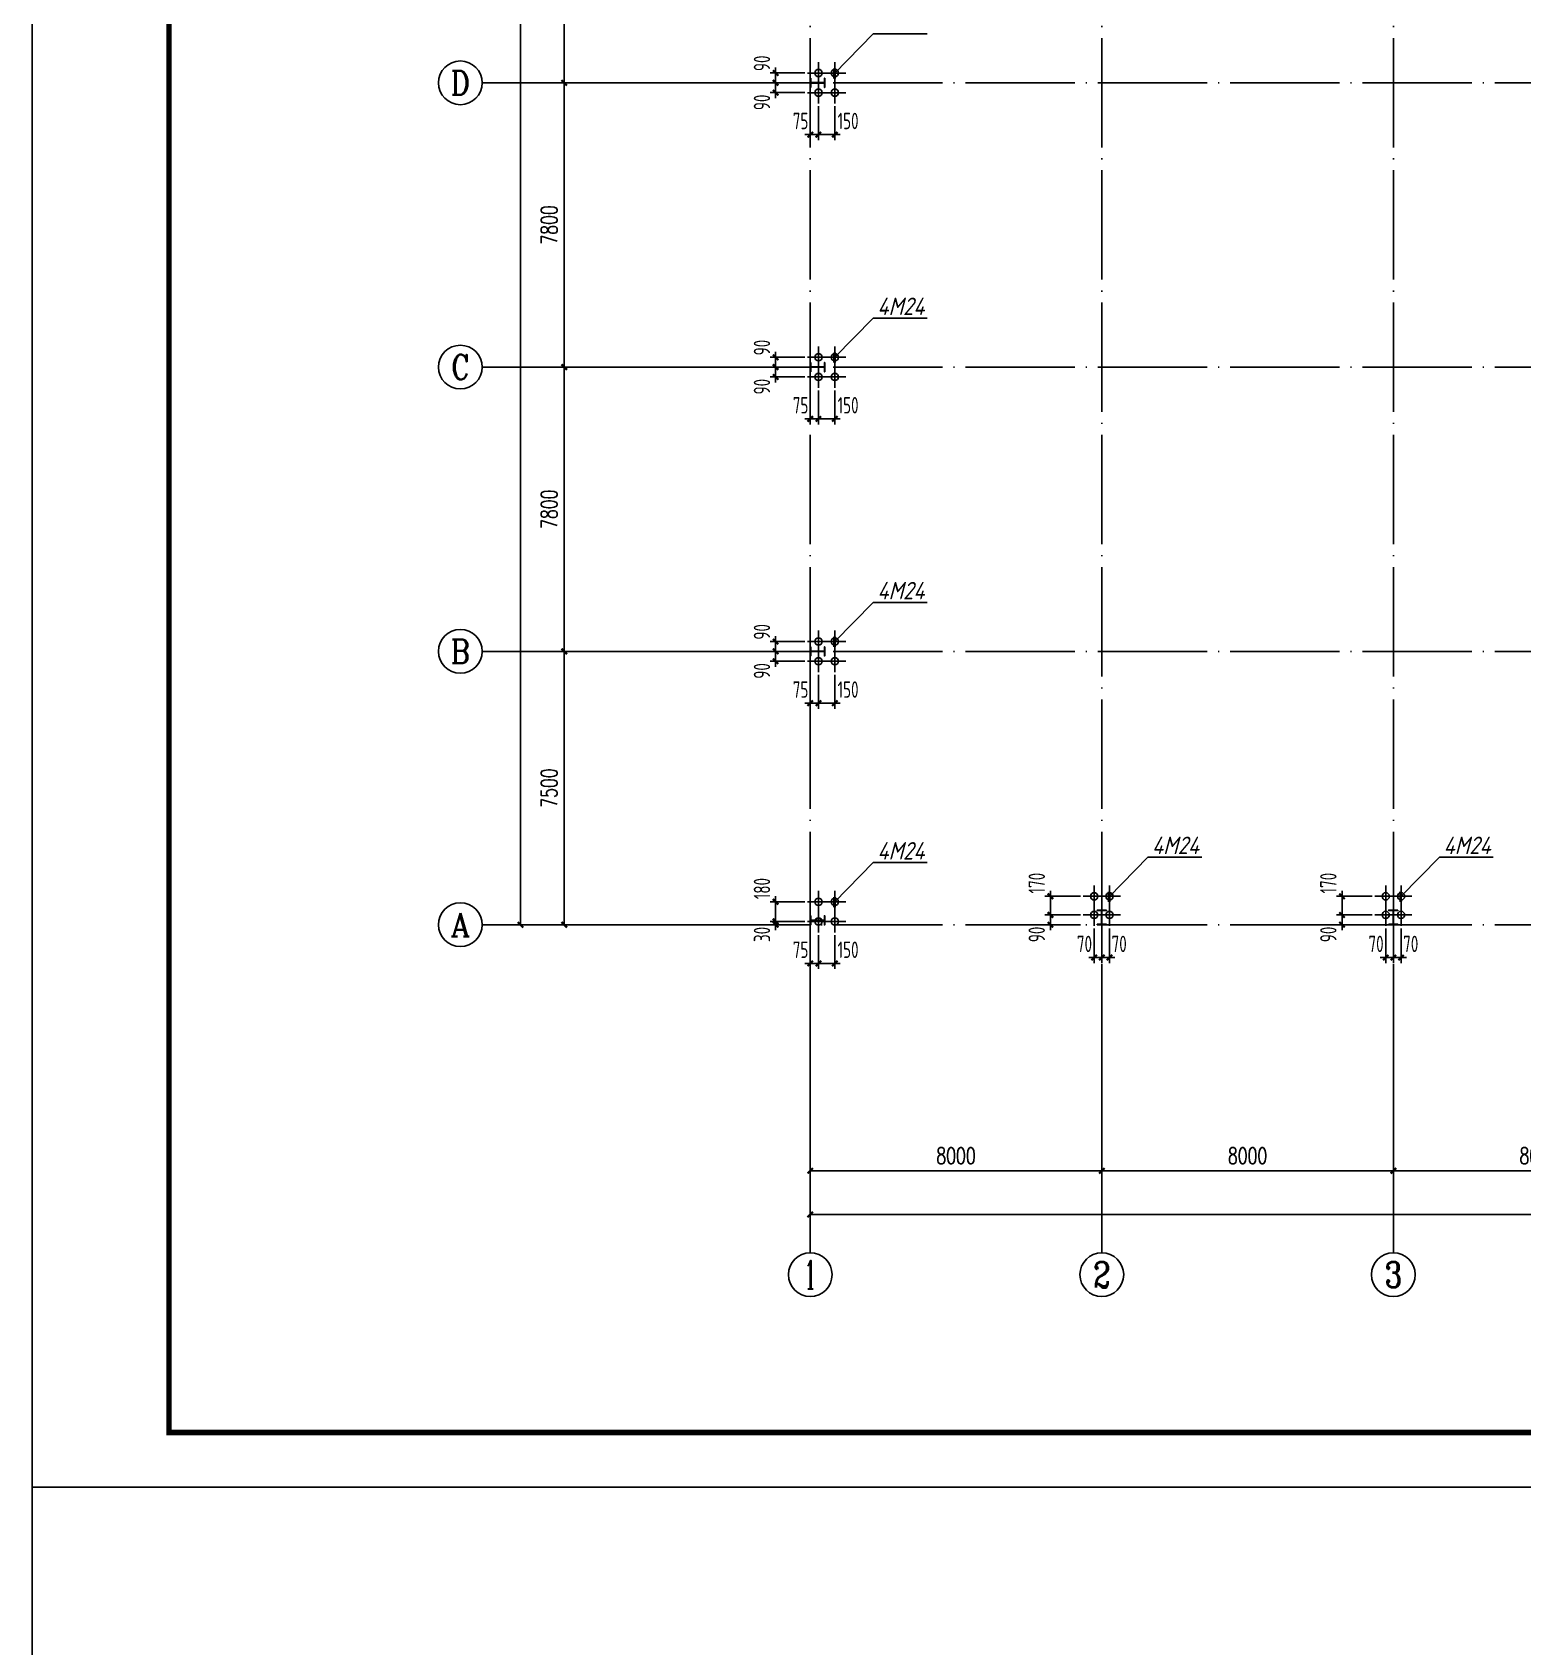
# Model space of a CAD drawing. Header units: millimetres. Extents: x 6950065 to 7140129, y 16284814 to 19754034.
# Drawn here: x 6955997 to 6996890, y 18625533 to 18669828 of the extents above; entities that cross this region are included whole.
import ezdxf
from ezdxf.enums import TextEntityAlignment as Align

# ---------------------------------------------------------------- set-up
doc = ezdxf.new("R2010")
doc.units = ezdxf.units.MM
doc.header["$LTSCALE"] = 1500
doc.header["$MEASUREMENT"] = 0
doc.linetypes.add('DOTE', pattern=[2.42, 2, -0.2, 0.02, -0.2])
doc.layers.get('Defpoints').update_dxf_attribs({"color": 1})
for name, color, linetype in [('AXIS_TEXT', 7, 'Continuous'), ('COLUMN', 2, 'Continuous'), ('C型钢', 6, 'Continuous'), ('dim', 7, 'Continuous'), ('DIM_ELEV', 3, 'Continuous'), ('DOTE', 250, 'DOTE'), ('LZ_DIM', 3, 'Continuous'), ('TK', 4, 'Continuous'), ('中粗', 4, 'Continuous'), ('标注', 7, 'Continuous')]:
    doc.layers.add(name, color=color, linetype=linetype)
doc.styles.add('_TCH_AXIS', font='COMPLEX', dxfattribs={"bigfont": 'GBCBIG'})
doc.styles.add('_TCH_DIM_T3', font='SIMPLEX', dxfattribs={"width": 0.705882, "bigfont": 'GBCBIG'})
doc.styles.add('COMPLEX', font='COMPLEX')
doc.styles.get("Standard").update_dxf_attribs({"font": 'gbenor.shx', "bigfont": 'gbcbig.shx'})
doc.styles.add('TSSD_Dimension', font='Tssdeng.shx', dxfattribs={"width": 0.7, "bigfont": 'hztxt.shx'})
doc.dimstyles.new('100', dxfattribs={"dimtxt": 250, "dimasz": 200, "dimexe": 250, "dimexo": 300, "dimgap": 150, "dimtad": 1, "dimdec": 0, "dimzin": 0, "dimdsep": 46, "dimtxsty": 'Standard', "dimblk": 'ARCHTICK', "dimcen": 0.09, "dimclrd": 256, "dimclre": 256, "dimclrt": 256, "dimadec": 0, "dimazin": 0, "dimtfac": 1, "dimtdec": 0, "dimtix": 1, "dimtmove": 2, "dimatfit": 3, "dimldrblk": 'ARCHTICK', "dimfxl": 0, "dimtolj": 1, "dimtzin": 0, "dimarcsym": 0})
doc.dimstyles.new('_TCH_ARCH&&150', dxfattribs={"dimtxt": 446.25, "dimasz": 150, "dimexe": 375, "dimexo": 450, "dimgap": 189.375, "dimtad": 1, "dimdec": 0, "dimzin": 0, "dimdsep": 46, "dimtxsty": '_TCH_DIM_T3', "dimblk": 'ARCHTICK', "dimcen": 0.09, "dimclrt": 7, "dimazin": 2, "dimtfac": 1, "dimtdec": 0, "dimtix": 1, "dimtmove": 2, "dimatfit": 3, "dimfxl": 0, "dimtolj": 1, "dimtzin": 0, "dimarcsym": 0})
doc.dimstyles.new('TSSD_50_150', dxfattribs={"dimtxt": 450, "dimasz": 150, "dimexe": 150, "dimexo": 375, "dimgap": 150, "dimtad": 1, "dimdec": 0, "dimlfac": 0.333333, "dimzin": 0, "dimdsep": 46, "dimtxsty": 'TSSD_Dimension', "dimblk": 'ARCHTICK', "dimblk1": 'ARCHTICK', "dimblk2": 'ARCHTICK', "dimcen": 0, "dimdle": 150, "dimclrt": 7, "dimadec": 0, "dimazin": 0, "dimtfac": 1, "dimtdec": 0, "dimtix": 1, "dimtmove": 2, "dimatfit": 3, "dimfxl": 0, "dimtolj": 1, "dimtzin": 0, "dimarcsym": 0})

# ---------------------------------------------------------------- blocks, each defined once
blk = doc.blocks.new('A$C3ACC4A1C')
at = {"layer": 'COLUMN'}
h = blk.add_hatch(color=256, dxfattribs=at)
h.paths.add_polyline_path([(125, 400), (0, 400), (0, 388), (120, 388), (120, 200), (125, 200)])
h.paths.add_polyline_path([(250, 400), (125, 400), (125, 200), (130, 200), (130, 388), (250, 388)])
h.paths.add_polyline_path([(250, 12), (130, 12), (130, 200), (125, 200), (125, 0), (250, 0)])
h.paths.add_polyline_path([(125, 200), (120, 200), (120, 12), (0, 12), (0, 0), (125, 0)])
blk.add_lwpolyline([(0, 0), (0, 12), (120, 12), (120, 388), (0, 388), (0, 400), (250, 400), (250, 388), (130, 388), (130, 12), (250, 12), (250, 0)], close=True, dxfattribs=at)
blk = doc.blocks.new('rtrtrtrtrt')
at = {"layer": '中粗', "linetype": 'ByBlock'}
for p, q in [((3059491, -306880), (3059491, -306280)), ((3059791, -306580), (3059191, -306580))]:
    blk.add_line(p, q, dxfattribs=at)
blk.add_circle((3059491, -306580), 100, dxfattribs=at)
blk = doc.blocks.new('_ArchTick')
at = {"color": 0, "linetype": 'ByBlock', "const_width": 0.4}
blk.add_lwpolyline([(-0.5, -0.5), (0.5, 0.5)], dxfattribs=at)
blk = doc.blocks.new('*D503')
at = {"layer": 'Defpoints', "color": 0}
for p in [(6977567, 18660372), (6978017, 18660372), (6977567, 18659220)]:
    blk.add_point(p, dxfattribs=at)
at = {"layer": 'dim', "color": 0, "lineweight": -2}
for p, q in [((6977567, 18659997), (6977567, 18659070)), ((6978017, 18659997), (6978017, 18659070)), ((6978167, 18659220), (6977417, 18659220))]:
    blk.add_line(p, q, dxfattribs=at)
at = {"layer": 'dim', "color": 0, "lineweight": -2, "xscale": 150, "yscale": 150, "zscale": 150, "rotation": 180}
blk.add_blockref('_ArchTick', (6977567, 18659220), dxfattribs=at)
at = {"layer": 'dim', "color": 0, "lineweight": -2, "xscale": 150, "yscale": 150, "zscale": 150}
blk.add_blockref('_ArchTick', (6978017, 18659220), dxfattribs=at)
at = {"layer": 'dim', "color": 7, "insert": (6978380, 18659595), "char_height": 450, "attachment_point": 5, "style": 'TSSD_Dimension'}
blk.add_mtext('\\A1;150', dxfattribs=at)
blk = doc.blocks.new('*D504')
at = {"layer": 'Defpoints', "color": 0}
for p in [(6977342, 18660372), (6977567, 18660372), (6977342, 18659220)]:
    blk.add_point(p, dxfattribs=at)
at = {"layer": 'dim', "color": 0, "lineweight": -2}
for p, q in [((6977342, 18659997), (6977342, 18659070)), ((6977567, 18659997), (6977567, 18659070)), ((6977342, 18659220), (6977192, 18659220)), ((6977567, 18659220), (6977342, 18659220)), ((6977567, 18659220), (6977717, 18659220))]:
    blk.add_line(p, q, dxfattribs=at)
at = {"layer": 'dim', "color": 0, "lineweight": -2, "xscale": 150, "yscale": 150, "zscale": 150}
blk.add_blockref('_ArchTick', (6977342, 18659220), dxfattribs=at)
at = {"layer": 'dim', "color": 0, "lineweight": -2, "xscale": 150, "yscale": 150, "zscale": 150, "rotation": 180}
blk.add_blockref('_ArchTick', (6977567, 18659220), dxfattribs=at)
at = {"layer": 'dim', "color": 7, "insert": (6977076, 18659595), "char_height": 450, "attachment_point": 5, "style": 'TSSD_Dimension'}
blk.add_mtext('\\A1;75', dxfattribs=at)
blk = doc.blocks.new('*D505')
at = {"layer": 'Defpoints', "color": 0}
for p in [(6976392, 18660642), (6977567, 18660912), (6977567, 18660642)]:
    blk.add_point(p, dxfattribs=at)
at = {"layer": 'dim', "color": 0, "lineweight": -2}
for p, q in [((6976392, 18660912), (6976392, 18661062)), ((6977192, 18660912), (6976242, 18660912)), ((6977192, 18660642), (6976242, 18660642)), ((6976392, 18660912), (6976392, 18660642)), ((6976392, 18660642), (6976392, 18660492))]:
    blk.add_line(p, q, dxfattribs=at)
at = {"layer": 'dim', "color": 0, "lineweight": -2, "xscale": 150, "yscale": 150, "zscale": 150}
for p, rotation in [((6976392, 18660912), 270), ((6976392, 18660642), 90)]:
    blk.add_blockref('_ArchTick', p, dxfattribs=dict(at, rotation=rotation))
at = {"layer": 'dim', "color": 7, "insert": (6976017, 18661178), "char_height": 450, "attachment_point": 5, "rotation": 90, "style": 'TSSD_Dimension'}
blk.add_mtext('\\A1;90', dxfattribs=at)
blk = doc.blocks.new('*D506')
at = {"layer": 'Defpoints', "color": 0}
for p in [(6977567, 18660642), (6976392, 18660372), (6977567, 18660372)]:
    blk.add_point(p, dxfattribs=at)
at = {"layer": 'dim', "color": 0, "lineweight": -2}
for p, q in [((6977192, 18660642), (6976242, 18660642)), ((6976392, 18660642), (6976392, 18660792)), ((6976392, 18660642), (6976392, 18660372)), ((6977192, 18660372), (6976242, 18660372)), ((6976392, 18660372), (6976392, 18660222))]:
    blk.add_line(p, q, dxfattribs=at)
at = {"layer": 'dim', "color": 0, "lineweight": -2, "xscale": 150, "yscale": 150, "zscale": 150}
for p, rotation in [((6976392, 18660642), 270), ((6976392, 18660372), 90)]:
    blk.add_blockref('_ArchTick', p, dxfattribs=dict(at, rotation=rotation))
at = {"layer": 'dim', "color": 7, "insert": (6976017, 18660106), "char_height": 450, "attachment_point": 5, "rotation": 90, "style": 'TSSD_Dimension'}
blk.add_mtext('\\A1;90', dxfattribs=at)
blk = doc.blocks.new('*D515')
at = {"layer": 'Defpoints', "color": 0}
for p in [(6977567, 18668172), (6978017, 18668172), (6977567, 18667020)]:
    blk.add_point(p, dxfattribs=at)
at = {"layer": 'dim', "color": 0, "lineweight": -2}
for p, q in [((6977567, 18667797), (6977567, 18666870)), ((6978017, 18667797), (6978017, 18666870)), ((6978167, 18667020), (6977417, 18667020))]:
    blk.add_line(p, q, dxfattribs=at)
at = {"layer": 'dim', "color": 0, "lineweight": -2, "xscale": 150, "yscale": 150, "zscale": 150, "rotation": 180}
blk.add_blockref('_ArchTick', (6977567, 18667020), dxfattribs=at)
at = {"layer": 'dim', "color": 0, "lineweight": -2, "xscale": 150, "yscale": 150, "zscale": 150}
blk.add_blockref('_ArchTick', (6978017, 18667020), dxfattribs=at)
at = {"layer": 'dim', "color": 7, "insert": (6978380, 18667395), "char_height": 450, "attachment_point": 5, "style": 'TSSD_Dimension'}
blk.add_mtext('\\A1;150', dxfattribs=at)
blk = doc.blocks.new('*D520')
at = {"layer": 'Defpoints', "color": 0}
for p in [(6977342, 18668172), (6977567, 18668172), (6977342, 18667020)]:
    blk.add_point(p, dxfattribs=at)
at = {"layer": 'dim', "color": 0, "lineweight": -2}
for p, q in [((6977342, 18667797), (6977342, 18666870)), ((6977567, 18667797), (6977567, 18666870)), ((6977342, 18667020), (6977192, 18667020)), ((6977567, 18667020), (6977342, 18667020)), ((6977567, 18667020), (6977717, 18667020))]:
    blk.add_line(p, q, dxfattribs=at)
at = {"layer": 'dim', "color": 0, "lineweight": -2, "xscale": 150, "yscale": 150, "zscale": 150}
blk.add_blockref('_ArchTick', (6977342, 18667020), dxfattribs=at)
at = {"layer": 'dim', "color": 0, "lineweight": -2, "xscale": 150, "yscale": 150, "zscale": 150, "rotation": 180}
blk.add_blockref('_ArchTick', (6977567, 18667020), dxfattribs=at)
at = {"layer": 'dim', "color": 7, "insert": (6977076, 18667395), "char_height": 450, "attachment_point": 5, "style": 'TSSD_Dimension'}
blk.add_mtext('\\A1;75', dxfattribs=at)
blk = doc.blocks.new('*D521')
at = {"layer": 'Defpoints', "color": 0}
for p in [(6977567, 18668712), (6976392, 18668442), (6977567, 18668442)]:
    blk.add_point(p, dxfattribs=at)
at = {"layer": 'dim', "color": 0, "lineweight": -2}
for p, q in [((6977192, 18668712), (6976242, 18668712)), ((6976392, 18668712), (6976392, 18668862)), ((6976392, 18668712), (6976392, 18668442)), ((6977192, 18668442), (6976242, 18668442)), ((6976392, 18668442), (6976392, 18668292))]:
    blk.add_line(p, q, dxfattribs=at)
at = {"layer": 'dim', "color": 0, "lineweight": -2, "xscale": 150, "yscale": 150, "zscale": 150}
for p, rotation in [((6976392, 18668712), 270), ((6976392, 18668442), 90)]:
    blk.add_blockref('_ArchTick', p, dxfattribs=dict(at, rotation=rotation))
at = {"layer": 'dim', "color": 7, "insert": (6976017, 18668978), "char_height": 450, "attachment_point": 5, "rotation": 90, "style": 'TSSD_Dimension'}
blk.add_mtext('\\A1;90', dxfattribs=at)
blk = doc.blocks.new('*D522')
at = {"layer": 'Defpoints', "color": 0}
for p in [(6976392, 18668172), (6977567, 18668442), (6977567, 18668172)]:
    blk.add_point(p, dxfattribs=at)
at = {"layer": 'dim', "color": 0, "lineweight": -2}
for p, q in [((6976392, 18668442), (6976392, 18668592)), ((6977192, 18668442), (6976242, 18668442)), ((6977192, 18668172), (6976242, 18668172)), ((6976392, 18668442), (6976392, 18668172)), ((6976392, 18668172), (6976392, 18668022))]:
    blk.add_line(p, q, dxfattribs=at)
at = {"layer": 'dim', "color": 0, "lineweight": -2, "xscale": 150, "yscale": 150, "zscale": 150}
for p, rotation in [((6976392, 18668442), 270), ((6976392, 18668172), 90)]:
    blk.add_blockref('_ArchTick', p, dxfattribs=dict(at, rotation=rotation))
at = {"layer": 'dim', "color": 7, "insert": (6976017, 18667906), "char_height": 450, "attachment_point": 5, "rotation": 90, "style": 'TSSD_Dimension'}
blk.add_mtext('\\A1;90', dxfattribs=at)
blk = doc.blocks.new('*D563')
at = {"layer": 'Defpoints', "color": 0}
for p in [(6977567, 18652572), (6978017, 18652572), (6977567, 18651420)]:
    blk.add_point(p, dxfattribs=at)
at = {"layer": 'dim', "color": 0, "lineweight": -2}
for p, q in [((6977567, 18652197), (6977567, 18651270)), ((6978017, 18652197), (6978017, 18651270)), ((6978167, 18651420), (6977417, 18651420))]:
    blk.add_line(p, q, dxfattribs=at)
at = {"layer": 'dim', "color": 0, "lineweight": -2, "xscale": 150, "yscale": 150, "zscale": 150, "rotation": 180}
blk.add_blockref('_ArchTick', (6977567, 18651420), dxfattribs=at)
at = {"layer": 'dim', "color": 0, "lineweight": -2, "xscale": 150, "yscale": 150, "zscale": 150}
blk.add_blockref('_ArchTick', (6978017, 18651420), dxfattribs=at)
at = {"layer": 'dim', "color": 7, "insert": (6978380, 18651795), "char_height": 450, "attachment_point": 5, "style": 'TSSD_Dimension'}
blk.add_mtext('\\A1;150', dxfattribs=at)
blk = doc.blocks.new('*D568')
at = {"layer": 'Defpoints', "color": 0}
for p in [(6977342, 18652572), (6977567, 18652572), (6977342, 18651420)]:
    blk.add_point(p, dxfattribs=at)
at = {"layer": 'dim', "color": 0, "lineweight": -2}
for p, q in [((6977342, 18652197), (6977342, 18651270)), ((6977567, 18652197), (6977567, 18651270)), ((6977342, 18651420), (6977192, 18651420)), ((6977567, 18651420), (6977342, 18651420)), ((6977567, 18651420), (6977717, 18651420))]:
    blk.add_line(p, q, dxfattribs=at)
at = {"layer": 'dim', "color": 0, "lineweight": -2, "xscale": 150, "yscale": 150, "zscale": 150}
blk.add_blockref('_ArchTick', (6977342, 18651420), dxfattribs=at)
at = {"layer": 'dim', "color": 0, "lineweight": -2, "xscale": 150, "yscale": 150, "zscale": 150, "rotation": 180}
blk.add_blockref('_ArchTick', (6977567, 18651420), dxfattribs=at)
at = {"layer": 'dim', "color": 7, "insert": (6977076, 18651795), "char_height": 450, "attachment_point": 5, "style": 'TSSD_Dimension'}
blk.add_mtext('\\A1;75', dxfattribs=at)
blk = doc.blocks.new('*D569')
at = {"layer": 'Defpoints', "color": 0}
for p in [(6977567, 18653112), (6976392, 18652842), (6977567, 18652842)]:
    blk.add_point(p, dxfattribs=at)
at = {"layer": 'dim', "color": 0, "lineweight": -2}
for p, q in [((6977192, 18653112), (6976242, 18653112)), ((6976392, 18653112), (6976392, 18653262)), ((6976392, 18653112), (6976392, 18652842)), ((6977192, 18652842), (6976242, 18652842)), ((6976392, 18652842), (6976392, 18652692))]:
    blk.add_line(p, q, dxfattribs=at)
at = {"layer": 'dim', "color": 0, "lineweight": -2, "xscale": 150, "yscale": 150, "zscale": 150}
for p, rotation in [((6976392, 18653112), 270), ((6976392, 18652842), 90)]:
    blk.add_blockref('_ArchTick', p, dxfattribs=dict(at, rotation=rotation))
at = {"layer": 'dim', "color": 7, "insert": (6976017, 18653378), "char_height": 450, "attachment_point": 5, "rotation": 90, "style": 'TSSD_Dimension'}
blk.add_mtext('\\A1;90', dxfattribs=at)
blk = doc.blocks.new('*D570')
at = {"layer": 'Defpoints', "color": 0}
for p in [(6976392, 18652572), (6977567, 18652842), (6977567, 18652572)]:
    blk.add_point(p, dxfattribs=at)
at = {"layer": 'dim', "color": 0, "lineweight": -2}
for p, q in [((6977192, 18652842), (6976242, 18652842)), ((6977192, 18652572), (6976242, 18652572)), ((6976392, 18652842), (6976392, 18652992)), ((6976392, 18652842), (6976392, 18652572)), ((6976392, 18652572), (6976392, 18652422))]:
    blk.add_line(p, q, dxfattribs=at)
at = {"layer": 'dim', "color": 0, "lineweight": -2, "xscale": 150, "yscale": 150, "zscale": 150}
for p, rotation in [((6976392, 18652842), 270), ((6976392, 18652572), 90)]:
    blk.add_blockref('_ArchTick', p, dxfattribs=dict(at, rotation=rotation))
at = {"layer": 'dim', "color": 7, "insert": (6976017, 18652306), "char_height": 450, "attachment_point": 5, "rotation": 90, "style": 'TSSD_Dimension'}
blk.add_mtext('\\A1;90', dxfattribs=at)
blk = doc.blocks.new('*D575')
at = {"layer": 'Defpoints', "color": 0}
for p in [(6977567, 18645432), (6978017, 18645432), (6977567, 18644280)]:
    blk.add_point(p, dxfattribs=at)
at = {"layer": 'dim', "color": 0, "lineweight": -2}
for p, q in [((6977567, 18645057), (6977567, 18644130)), ((6978017, 18645057), (6978017, 18644130)), ((6978167, 18644280), (6977417, 18644280))]:
    blk.add_line(p, q, dxfattribs=at)
at = {"layer": 'dim', "color": 0, "lineweight": -2, "xscale": 150, "yscale": 150, "zscale": 150, "rotation": 180}
blk.add_blockref('_ArchTick', (6977567, 18644280), dxfattribs=at)
at = {"layer": 'dim', "color": 0, "lineweight": -2, "xscale": 150, "yscale": 150, "zscale": 150}
blk.add_blockref('_ArchTick', (6978017, 18644280), dxfattribs=at)
at = {"layer": 'dim', "color": 7, "insert": (6978380, 18644655), "char_height": 450, "attachment_point": 5, "style": 'TSSD_Dimension'}
blk.add_mtext('\\A1;150', dxfattribs=at)
blk = doc.blocks.new('*D576')
at = {"layer": 'Defpoints', "color": 0}
for p in [(6977342, 18645432), (6977567, 18645432), (6977342, 18644280)]:
    blk.add_point(p, dxfattribs=at)
at = {"layer": 'dim', "color": 0, "lineweight": -2}
for p, q in [((6977342, 18645057), (6977342, 18644130)), ((6977567, 18645057), (6977567, 18644130)), ((6977342, 18644280), (6977192, 18644280)), ((6977567, 18644280), (6977342, 18644280)), ((6977567, 18644280), (6977717, 18644280))]:
    blk.add_line(p, q, dxfattribs=at)
at = {"layer": 'dim', "color": 0, "lineweight": -2, "xscale": 150, "yscale": 150, "zscale": 150}
blk.add_blockref('_ArchTick', (6977342, 18644280), dxfattribs=at)
at = {"layer": 'dim', "color": 0, "lineweight": -2, "xscale": 150, "yscale": 150, "zscale": 150, "rotation": 180}
blk.add_blockref('_ArchTick', (6977567, 18644280), dxfattribs=at)
at = {"layer": 'dim', "color": 7, "insert": (6977076, 18644655), "char_height": 450, "attachment_point": 5, "style": 'TSSD_Dimension'}
blk.add_mtext('\\A1;75', dxfattribs=at)
blk = doc.blocks.new('*D577')
at = {"layer": 'Defpoints', "color": 0}
for p in [(6977567, 18645972), (6976392, 18645432), (6977567, 18645432)]:
    blk.add_point(p, dxfattribs=at)
at = {"layer": 'dim', "color": 0, "lineweight": -2}
for p, q in [((6977192, 18645972), (6976242, 18645972)), ((6976392, 18646122), (6976392, 18645282)), ((6977192, 18645432), (6976242, 18645432))]:
    blk.add_line(p, q, dxfattribs=at)
at = {"layer": 'dim', "color": 0, "lineweight": -2, "xscale": 150, "yscale": 150, "zscale": 150}
for p, rotation in [((6976392, 18645972), 90), ((6976392, 18645432), 270)]:
    blk.add_blockref('_ArchTick', p, dxfattribs=dict(at, rotation=rotation))
at = {"layer": 'dim', "color": 7, "insert": (6976017, 18646334), "char_height": 450, "attachment_point": 5, "rotation": 90, "style": 'TSSD_Dimension'}
blk.add_mtext('\\A1;180', dxfattribs=at)
blk = doc.blocks.new('*D578')
at = {"layer": 'Defpoints', "color": 0}
for p in [(6976392, 18645342), (6977567, 18645432), (6977567, 18645342)]:
    blk.add_point(p, dxfattribs=at)
at = {"layer": 'dim', "color": 0, "lineweight": -2}
for p, q in [((6976392, 18645432), (6976392, 18645582)), ((6977192, 18645432), (6976242, 18645432)), ((6977192, 18645342), (6976242, 18645342)), ((6976392, 18645432), (6976392, 18645342)), ((6976392, 18645342), (6976392, 18645192))]:
    blk.add_line(p, q, dxfattribs=at)
at = {"layer": 'dim', "color": 0, "lineweight": -2, "xscale": 150, "yscale": 150, "zscale": 150}
for p, rotation in [((6976392, 18645432), 270), ((6976392, 18645342), 90)]:
    blk.add_blockref('_ArchTick', p, dxfattribs=dict(at, rotation=rotation))
at = {"layer": 'dim', "color": 7, "insert": (6976017, 18645076), "char_height": 450, "attachment_point": 5, "rotation": 90, "style": 'TSSD_Dimension'}
blk.add_mtext('\\A1;30', dxfattribs=at)
blk = doc.blocks.new('*D587')
at = {"layer": 'Defpoints', "color": 0}
for p in [(6985132, 18645612), (6985342, 18645612), (6985342, 18644441)]:
    blk.add_point(p, dxfattribs=at)
at = {"layer": 'dim', "color": 0, "lineweight": -2}
for p, q in [((6985132, 18645237), (6985132, 18644291)), ((6985342, 18645237), (6985342, 18644291)), ((6985132, 18644441), (6984982, 18644441)), ((6985132, 18644441), (6985342, 18644441)), ((6985342, 18644441), (6985492, 18644441))]:
    blk.add_line(p, q, dxfattribs=at)
at = {"layer": 'dim', "color": 0, "lineweight": -2, "xscale": 150, "yscale": 150, "zscale": 150}
blk.add_blockref('_ArchTick', (6985132, 18644441), dxfattribs=at)
at = {"layer": 'dim', "color": 0, "lineweight": -2, "xscale": 150, "yscale": 150, "zscale": 150, "rotation": 180}
blk.add_blockref('_ArchTick', (6985342, 18644441), dxfattribs=at)
at = {"layer": 'dim', "color": 7, "insert": (6984866, 18644816), "char_height": 450, "attachment_point": 5, "style": 'TSSD_Dimension'}
blk.add_mtext('\\A1;70', dxfattribs=at)
blk = doc.blocks.new('*D588')
at = {"layer": 'Defpoints', "color": 0}
for p in [(6985342, 18645612), (6985552, 18645612), (6985552, 18644441)]:
    blk.add_point(p, dxfattribs=at)
at = {"layer": 'dim', "color": 0, "lineweight": -2}
for p, q in [((6985342, 18645237), (6985342, 18644291)), ((6985552, 18645237), (6985552, 18644291)), ((6985342, 18644441), (6985192, 18644441)), ((6985342, 18644441), (6985552, 18644441)), ((6985552, 18644441), (6985702, 18644441))]:
    blk.add_line(p, q, dxfattribs=at)
at = {"layer": 'dim', "color": 0, "lineweight": -2, "xscale": 150, "yscale": 150, "zscale": 150}
blk.add_blockref('_ArchTick', (6985342, 18644441), dxfattribs=at)
at = {"layer": 'dim', "color": 0, "lineweight": -2, "xscale": 150, "yscale": 150, "zscale": 150, "rotation": 180}
blk.add_blockref('_ArchTick', (6985552, 18644441), dxfattribs=at)
at = {"layer": 'dim', "color": 7, "insert": (6985818, 18644816), "char_height": 450, "attachment_point": 5, "style": 'TSSD_Dimension'}
blk.add_mtext('\\A1;70', dxfattribs=at)
blk = doc.blocks.new('*D589')
at = {"layer": 'Defpoints', "color": 0}
for p in [(6985132, 18646122), (6983932, 18645612), (6985132, 18645612)]:
    blk.add_point(p, dxfattribs=at)
at = {"layer": 'dim', "color": 0, "lineweight": -2}
for p, q in [((6984757, 18646122), (6983782, 18646122)), ((6983932, 18646272), (6983932, 18645462)), ((6984757, 18645612), (6983782, 18645612))]:
    blk.add_line(p, q, dxfattribs=at)
at = {"layer": 'dim', "color": 0, "lineweight": -2, "xscale": 150, "yscale": 150, "zscale": 150}
for p, rotation in [((6983932, 18646122), 90), ((6983932, 18645612), 270)]:
    blk.add_blockref('_ArchTick', p, dxfattribs=dict(at, rotation=rotation))
at = {"layer": 'dim', "color": 7, "insert": (6983557, 18646484), "char_height": 450, "attachment_point": 5, "rotation": 90, "style": 'TSSD_Dimension'}
blk.add_mtext('\\A1;170', dxfattribs=at)
blk = doc.blocks.new('*D590')
at = {"layer": 'Defpoints', "color": 0}
for p in [(6985132, 18645612), (6983932, 18645342), (6985132, 18645342)]:
    blk.add_point(p, dxfattribs=at)
at = {"layer": 'dim', "color": 0, "lineweight": -2}
for p, q in [((6984757, 18645612), (6983782, 18645612)), ((6983932, 18645612), (6983932, 18645762)), ((6983932, 18645612), (6983932, 18645342)), ((6984757, 18645342), (6983782, 18645342)), ((6983932, 18645342), (6983932, 18645192))]:
    blk.add_line(p, q, dxfattribs=at)
at = {"layer": 'dim', "color": 0, "lineweight": -2, "xscale": 150, "yscale": 150, "zscale": 150}
for p, rotation in [((6983932, 18645612), 270), ((6983932, 18645342), 90)]:
    blk.add_blockref('_ArchTick', p, dxfattribs=dict(at, rotation=rotation))
at = {"layer": 'dim', "color": 7, "insert": (6983557, 18645076), "char_height": 450, "attachment_point": 5, "rotation": 90, "style": 'TSSD_Dimension'}
blk.add_mtext('\\A1;90', dxfattribs=at)
blk = doc.blocks.new('*D591')
at = {"layer": 'Defpoints', "color": 0}
for p in [(6993132, 18645612), (6993342, 18645612), (6993342, 18644441)]:
    blk.add_point(p, dxfattribs=at)
at = {"layer": 'dim', "color": 0, "lineweight": -2}
for p, q in [((6993132, 18645237), (6993132, 18644291)), ((6993342, 18645237), (6993342, 18644291)), ((6993132, 18644441), (6992982, 18644441)), ((6993132, 18644441), (6993342, 18644441)), ((6993342, 18644441), (6993492, 18644441))]:
    blk.add_line(p, q, dxfattribs=at)
at = {"layer": 'dim', "color": 0, "lineweight": -2, "xscale": 150, "yscale": 150, "zscale": 150}
blk.add_blockref('_ArchTick', (6993132, 18644441), dxfattribs=at)
at = {"layer": 'dim', "color": 0, "lineweight": -2, "xscale": 150, "yscale": 150, "zscale": 150, "rotation": 180}
blk.add_blockref('_ArchTick', (6993342, 18644441), dxfattribs=at)
at = {"layer": 'dim', "color": 7, "insert": (6992866, 18644816), "char_height": 450, "attachment_point": 5, "style": 'TSSD_Dimension'}
blk.add_mtext('\\A1;70', dxfattribs=at)
blk = doc.blocks.new('*D592')
at = {"layer": 'Defpoints', "color": 0}
for p in [(6993342, 18645612), (6993552, 18645612), (6993552, 18644441)]:
    blk.add_point(p, dxfattribs=at)
at = {"layer": 'dim', "color": 0, "lineweight": -2}
for p, q in [((6993342, 18645237), (6993342, 18644291)), ((6993552, 18645237), (6993552, 18644291)), ((6993342, 18644441), (6993192, 18644441)), ((6993342, 18644441), (6993552, 18644441)), ((6993552, 18644441), (6993702, 18644441))]:
    blk.add_line(p, q, dxfattribs=at)
at = {"layer": 'dim', "color": 0, "lineweight": -2, "xscale": 150, "yscale": 150, "zscale": 150}
blk.add_blockref('_ArchTick', (6993342, 18644441), dxfattribs=at)
at = {"layer": 'dim', "color": 0, "lineweight": -2, "xscale": 150, "yscale": 150, "zscale": 150, "rotation": 180}
blk.add_blockref('_ArchTick', (6993552, 18644441), dxfattribs=at)
at = {"layer": 'dim', "color": 7, "insert": (6993818, 18644816), "char_height": 450, "attachment_point": 5, "style": 'TSSD_Dimension'}
blk.add_mtext('\\A1;70', dxfattribs=at)
blk = doc.blocks.new('*D593')
at = {"layer": 'Defpoints', "color": 0}
for p in [(6993132, 18646122), (6991932, 18645612), (6993132, 18645612)]:
    blk.add_point(p, dxfattribs=at)
at = {"layer": 'dim', "color": 0, "lineweight": -2}
for p, q in [((6992757, 18646122), (6991782, 18646122)), ((6991932, 18646272), (6991932, 18645462)), ((6992757, 18645612), (6991782, 18645612))]:
    blk.add_line(p, q, dxfattribs=at)
at = {"layer": 'dim', "color": 0, "lineweight": -2, "xscale": 150, "yscale": 150, "zscale": 150}
for p, rotation in [((6991932, 18646122), 90), ((6991932, 18645612), 270)]:
    blk.add_blockref('_ArchTick', p, dxfattribs=dict(at, rotation=rotation))
at = {"layer": 'dim', "color": 7, "insert": (6991557, 18646484), "char_height": 450, "attachment_point": 5, "rotation": 90, "style": 'TSSD_Dimension'}
blk.add_mtext('\\A1;170', dxfattribs=at)
blk = doc.blocks.new('*D594')
at = {"layer": 'Defpoints', "color": 0}
for p in [(6993132, 18645612), (6991932, 18645342), (6993132, 18645342)]:
    blk.add_point(p, dxfattribs=at)
at = {"layer": 'dim', "color": 0, "lineweight": -2}
for p, q in [((6992757, 18645612), (6991782, 18645612)), ((6991932, 18645612), (6991932, 18645762)), ((6991932, 18645612), (6991932, 18645342)), ((6992757, 18645342), (6991782, 18645342)), ((6991932, 18645342), (6991932, 18645192))]:
    blk.add_line(p, q, dxfattribs=at)
at = {"layer": 'dim', "color": 0, "lineweight": -2, "xscale": 150, "yscale": 150, "zscale": 150}
for p, rotation in [((6991932, 18645612), 270), ((6991932, 18645342), 90)]:
    blk.add_blockref('_ArchTick', p, dxfattribs=dict(at, rotation=rotation))
at = {"layer": 'dim', "color": 7, "insert": (6991557, 18645076), "char_height": 450, "attachment_point": 5, "rotation": 90, "style": 'TSSD_Dimension'}
blk.add_mtext('\\A1;90', dxfattribs=at)
blk = doc.blocks.new('GeYuanFrame_61683632', base_point=(20.09, 4.53))
at = {"layer": 'TK'}
blk.add_lwpolyline([(20.09, 4.53), (20.09, 598.53), (861.09, 598.53), (861.09, 4.53)], close=True, dxfattribs=at)
at = {"layer": 'TK', "const_width": 1}
blk.add_lwpolyline([(45.09, 588.53), (851.09, 588.53), (851.09, 14.53), (45.09, 14.53)], close=True, dxfattribs=at)
blk = doc.blocks.new('*D1549')
at = {"layer": 'Defpoints', "color": 0}
for p in [(6977342, 18642342), (6985342, 18642342), (6985342, 18638592)]:
    blk.add_point(p, dxfattribs=at)
at = {"layer": 'DIM_ELEV', "color": 0, "lineweight": -2}
for p, q in [((6977342, 18641892), (6977342, 18638217)), ((6985342, 18641892), (6985342, 18638217)), ((6977342, 18638592), (6985342, 18638592))]:
    blk.add_line(p, q, dxfattribs=at)
at = {"layer": 'DIM_ELEV', "color": 0, "lineweight": -2, "xscale": 150, "yscale": 150, "zscale": 150, "rotation": 180}
blk.add_blockref('_ArchTick', (6977342, 18638592), dxfattribs=at)
at = {"layer": 'DIM_ELEV', "color": 0, "lineweight": -2, "xscale": 150, "yscale": 150, "zscale": 150}
blk.add_blockref('_ArchTick', (6985342, 18638592), dxfattribs=at)
at = {"layer": 'DIM_ELEV', "color": 7, "insert": (6981342, 18639004), "char_height": 446.2, "attachment_point": 5, "style": '_TCH_DIM_T3'}
blk.add_mtext('\\A1;8000', dxfattribs=at)
blk = doc.blocks.new('*D1550')
at = {"layer": 'Defpoints', "color": 0}
for p in [(6985342, 18642342), (6993342, 18642342), (6993342, 18638592)]:
    blk.add_point(p, dxfattribs=at)
at = {"layer": 'DIM_ELEV', "color": 0, "lineweight": -2}
for p, q in [((6985342, 18641892), (6985342, 18638217)), ((6993342, 18641892), (6993342, 18638217)), ((6985342, 18638592), (6993342, 18638592))]:
    blk.add_line(p, q, dxfattribs=at)
at = {"layer": 'DIM_ELEV', "color": 0, "lineweight": -2, "xscale": 150, "yscale": 150, "zscale": 150, "rotation": 180}
blk.add_blockref('_ArchTick', (6985342, 18638592), dxfattribs=at)
at = {"layer": 'DIM_ELEV', "color": 0, "lineweight": -2, "xscale": 150, "yscale": 150, "zscale": 150}
blk.add_blockref('_ArchTick', (6993342, 18638592), dxfattribs=at)
at = {"layer": 'DIM_ELEV', "color": 7, "insert": (6989342, 18639004), "char_height": 446.2, "attachment_point": 5, "style": '_TCH_DIM_T3'}
blk.add_mtext('\\A1;8000', dxfattribs=at)
blk = doc.blocks.new('*D1551')
at = {"layer": 'Defpoints', "color": 0}
for p in [(6993342, 18642342), (7001342, 18642342), (7001342, 18638592)]:
    blk.add_point(p, dxfattribs=at)
at = {"layer": 'DIM_ELEV', "color": 0, "lineweight": -2}
for p, q in [((6993342, 18641892), (6993342, 18638217)), ((7001342, 18641892), (7001342, 18638217)), ((6993342, 18638592), (7001342, 18638592))]:
    blk.add_line(p, q, dxfattribs=at)
at = {"layer": 'DIM_ELEV', "color": 0, "lineweight": -2, "xscale": 150, "yscale": 150, "zscale": 150, "rotation": 180}
blk.add_blockref('_ArchTick', (6993342, 18638592), dxfattribs=at)
at = {"layer": 'DIM_ELEV', "color": 0, "lineweight": -2, "xscale": 150, "yscale": 150, "zscale": 150}
blk.add_blockref('_ArchTick', (7001342, 18638592), dxfattribs=at)
at = {"layer": 'DIM_ELEV', "color": 7, "insert": (6997342, 18639004), "char_height": 446.2, "attachment_point": 5, "style": '_TCH_DIM_T3'}
blk.add_mtext('\\A1;8000', dxfattribs=at)
blk = doc.blocks.new('*D1555')
at = {"layer": 'Defpoints', "color": 0}
for p in [(6977342, 18642342), (7025342, 18642342), (7025342, 18637392)]:
    blk.add_point(p, dxfattribs=at)
at = {"layer": 'DIM_ELEV', "color": 0, "lineweight": -2}
for p, q in [((6977342, 18641892), (6977342, 18637017)), ((7025342, 18641892), (7025342, 18637017)), ((6977342, 18637392), (7025342, 18637392))]:
    blk.add_line(p, q, dxfattribs=at)
at = {"layer": 'DIM_ELEV', "color": 0, "lineweight": -2, "xscale": 150, "yscale": 150, "zscale": 150, "rotation": 180}
blk.add_blockref('_ArchTick', (6977342, 18637392), dxfattribs=at)
at = {"layer": 'DIM_ELEV', "color": 0, "lineweight": -2, "xscale": 150, "yscale": 150, "zscale": 150}
blk.add_blockref('_ArchTick', (7025342, 18637392), dxfattribs=at)
at = {"layer": 'DIM_ELEV', "color": 7, "insert": (7001342, 18637804), "char_height": 446.2, "attachment_point": 5, "style": '_TCH_DIM_T3'}
blk.add_mtext('\\A1;48000', dxfattribs=at)
blk = doc.blocks.new('*D1556')
at = {"layer": 'Defpoints', "color": 0}
for p in [(6970592, 18652842), (6974342, 18652842), (6974342, 18645342)]:
    blk.add_point(p, dxfattribs=at)
at = {"layer": 'DIM_ELEV', "color": 0, "lineweight": -2}
for p, q in [((6973892, 18652842), (6970217, 18652842)), ((6970592, 18645342), (6970592, 18652842)), ((6973892, 18645342), (6970217, 18645342))]:
    blk.add_line(p, q, dxfattribs=at)
at = {"layer": 'DIM_ELEV', "color": 0, "lineweight": -2, "xscale": 150, "yscale": 150, "zscale": 150}
for p, rotation in [((6970592, 18652842), 90), ((6970592, 18645342), 270)]:
    blk.add_blockref('_ArchTick', p, dxfattribs=dict(at, rotation=rotation))
at = {"layer": 'DIM_ELEV', "color": 7, "insert": (6970179, 18649092), "char_height": 446.2, "attachment_point": 5, "rotation": 90, "style": '_TCH_DIM_T3'}
blk.add_mtext('\\A1;7500', dxfattribs=at)
blk = doc.blocks.new('*D1557')
at = {"layer": 'Defpoints', "color": 0}
for p in [(6970592, 18660642), (6974342, 18660642), (6974342, 18652842)]:
    blk.add_point(p, dxfattribs=at)
at = {"layer": 'DIM_ELEV', "color": 0, "lineweight": -2}
for p, q in [((6973892, 18660642), (6970217, 18660642)), ((6970592, 18652842), (6970592, 18660642)), ((6973892, 18652842), (6970217, 18652842))]:
    blk.add_line(p, q, dxfattribs=at)
at = {"layer": 'DIM_ELEV', "color": 0, "lineweight": -2, "xscale": 150, "yscale": 150, "zscale": 150}
for p, rotation in [((6970592, 18660642), 90), ((6970592, 18652842), 270)]:
    blk.add_blockref('_ArchTick', p, dxfattribs=dict(at, rotation=rotation))
at = {"layer": 'DIM_ELEV', "color": 7, "insert": (6970179, 18656742), "char_height": 446.2, "attachment_point": 5, "rotation": 90, "style": '_TCH_DIM_T3'}
blk.add_mtext('\\A1;7800', dxfattribs=at)
blk = doc.blocks.new('*D1558')
at = {"layer": 'Defpoints', "color": 0}
for p in [(6970592, 18668442), (6974342, 18668442), (6974342, 18660642)]:
    blk.add_point(p, dxfattribs=at)
at = {"layer": 'DIM_ELEV', "color": 0, "lineweight": -2}
for p, q in [((6973892, 18668442), (6970217, 18668442)), ((6970592, 18660642), (6970592, 18668442)), ((6973892, 18660642), (6970217, 18660642))]:
    blk.add_line(p, q, dxfattribs=at)
at = {"layer": 'DIM_ELEV', "color": 0, "lineweight": -2, "xscale": 150, "yscale": 150, "zscale": 150}
for p, rotation in [((6970592, 18668442), 90), ((6970592, 18660642), 270)]:
    blk.add_blockref('_ArchTick', p, dxfattribs=dict(at, rotation=rotation))
at = {"layer": 'DIM_ELEV', "color": 7, "insert": (6970179, 18664542), "char_height": 446.2, "attachment_point": 5, "rotation": 90, "style": '_TCH_DIM_T3'}
blk.add_mtext('\\A1;7800', dxfattribs=at)
blk = doc.blocks.new('*D1559')
at = {"layer": 'Defpoints', "color": 0}
for p in [(6970592, 18676242), (6974342, 18676242), (6974342, 18668442)]:
    blk.add_point(p, dxfattribs=at)
at = {"layer": 'DIM_ELEV', "color": 0, "lineweight": -2}
for p, q in [((6973892, 18676242), (6970217, 18676242)), ((6970592, 18668442), (6970592, 18676242)), ((6973892, 18668442), (6970217, 18668442))]:
    blk.add_line(p, q, dxfattribs=at)
at = {"layer": 'DIM_ELEV', "color": 0, "lineweight": -2, "xscale": 150, "yscale": 150, "zscale": 150}
for p, rotation in [((6970592, 18676242), 90), ((6970592, 18668442), 270)]:
    blk.add_blockref('_ArchTick', p, dxfattribs=dict(at, rotation=rotation))
at = {"layer": 'DIM_ELEV', "color": 7, "insert": (6970179, 18672342), "char_height": 446.2, "attachment_point": 5, "rotation": 90, "style": '_TCH_DIM_T3'}
blk.add_mtext('\\A1;7800', dxfattribs=at)
blk = doc.blocks.new('*D1563')
at = {"layer": 'Defpoints', "color": 0}
for p in [(6969392, 18699342), (6974342, 18699342), (6974342, 18645342)]:
    blk.add_point(p, dxfattribs=at)
at = {"layer": 'DIM_ELEV', "color": 0, "lineweight": -2}
for p, q in [((6973892, 18699342), (6969017, 18699342)), ((6969392, 18645342), (6969392, 18699342)), ((6973892, 18645342), (6969017, 18645342))]:
    blk.add_line(p, q, dxfattribs=at)
at = {"layer": 'DIM_ELEV', "color": 0, "lineweight": -2, "xscale": 150, "yscale": 150, "zscale": 150}
for p, rotation in [((6969392, 18699342), 90), ((6969392, 18645342), 270)]:
    blk.add_blockref('_ArchTick', p, dxfattribs=dict(at, rotation=rotation))
at = {"layer": 'DIM_ELEV', "color": 7, "insert": (6968979, 18672342), "char_height": 446.2, "attachment_point": 5, "rotation": 90, "style": '_TCH_DIM_T3'}
blk.add_mtext('\\A1;54000', dxfattribs=at)
blk = doc.blocks.new('_AXISO')
blk.add_circle((0, 0), 0.5)
at = {"layer": 'AXIS_TEXT', "style": 'COMPLEX', "width": 1.041667}
blk.add_attdef('A', text='', height=0.56, dxfattribs=at).set_placement((-0.25, -0.28), (0.25, -0.28), align=Align.FIT)

msp = doc.modelspace()

# ---------------------------------------------------------------- linework, layer by layer
at = {"layer": 'C型钢', "color": 3}
msp.add_lwpolyline([(6955997, 19754034.2), (6955997, 16284813.9)], dxfattribs=at)
at = {"layer": 'DIM_ELEV'}
for p, q in [((6974341.7, 18668441.6), (6968341.7, 18668441.6)), ((6974341.7, 18660641.6), (6968341.7, 18660641.6)), ((6974341.7, 18652841.6), (6968341.7, 18652841.6)), ((6974341.7, 18645341.6), (6968341.7, 18645341.6)), ((6977341.7, 18642341.6), (6977341.7, 18636341.6)), ((6985341.7, 18642341.6), (6985341.7, 18636341.6)), ((6993341.7, 18642341.6), (6993341.7, 18636341.6))]:
    msp.add_line(p, q, dxfattribs=at)
at = {"layer": 'DOTE', "color": 1}
for p, q in [((6977341.7, 18702341.6), (6977341.7, 18642341.6)), ((6985341.7, 18702341.6), (6985341.7, 18642341.6)), ((6993341.7, 18702341.6), (6993341.7, 18642341.6)), ((6974341.7, 18668441.6), (7030714.6, 18668441.6)), ((6974341.7, 18660641.6), (7030714.6, 18660641.6)), ((6974341.7, 18652841.6), (7030714.6, 18652841.6)), ((6974341.7, 18645341.6), (7030714.6, 18645341.6))]:
    msp.add_line(p, q, dxfattribs=at)

# ---------------------------------------------------------------- block references
at = {"layer": 'COLUMN', "xscale": -1, "rotation": 270}
for p in [(6977341.7, 18668316.6), (6977341.7, 18660516.6), (6977341.7, 18652716.6), (6977341.7, 18645336.6)]:
    msp.add_blockref('A$C3ACC4A1C', p, dxfattribs=at)
at = {"layer": 'COLUMN', "rotation": 180}
for p in [(6985466.7, 18645741.6), (6993466.7, 18645741.6)]:
    msp.add_blockref('A$C3ACC4A1C', p, dxfattribs=at)
at = {"layer": 'C型钢', "color": 3, "xscale": 150, "yscale": 150, "zscale": 150}
msp.add_blockref('GeYuanFrame_61683632', (6955997, 18629910.1), dxfattribs=at)
at = {"layer": 'DIM_ELEV'}
ref = msp.add_blockref('_AXISO', (6967741.7, 18668441.6), dxfattribs=dict(at, xscale=1200, yscale=1200, zscale=1200))
ref.add_attrib('A', 'D', dxfattribs={"layer": 'AXIS_TEXT', "height": 652.9, "style": '_TCH_AXIS'}).set_placement((6967477.5, 18668115.1), (6968006, 18668115.1), align=Align.FIT)
ref = msp.add_blockref('_AXISO', (6967741.7, 18660641.6), dxfattribs=dict(at, xscale=1200, yscale=1200, zscale=1200))
ref.add_attrib('A', 'C', dxfattribs={"layer": 'AXIS_TEXT', "height": 683.5, "style": '_TCH_AXIS'}).set_placement((6967497.6, 18660299.8), (6967985.9, 18660299.8), align=Align.FIT)
ref = msp.add_blockref('_AXISO', (6967741.7, 18652841.6), dxfattribs=dict(at, xscale=1200, yscale=1200, zscale=1200))
ref.add_attrib('A', 'B', dxfattribs={"layer": 'AXIS_TEXT', "height": 652.9, "style": '_TCH_AXIS'}).set_placement((6967477.5, 18652515.1), (6968006, 18652515.1), align=Align.FIT)
ref = msp.add_blockref('_AXISO', (6967741.7, 18645341.6), dxfattribs=dict(at, xscale=1200, yscale=1200, zscale=1200))
ref.add_attrib('A', 'A', dxfattribs={"layer": 'AXIS_TEXT', "height": 637.8, "style": '_TCH_AXIS'}).set_placement((6967468.4, 18645022.7), (6968015.1, 18645022.7), align=Align.FIT)
ref = msp.add_blockref('_AXISO', (6977341.7, 18635741.6), dxfattribs=dict(at, xscale=1200, yscale=1200, zscale=1200))
ref.add_attrib('A', '1', dxfattribs={"layer": 'AXIS_TEXT', "height": 772.1, "style": '_TCH_AXIS'}).set_placement((6977176.3, 18635355.5), (6977507.2, 18635355.5), align=Align.FIT)
ref = msp.add_blockref('_AXISO', (6985341.7, 18635741.6), dxfattribs=dict(at, xscale=1200, yscale=1200, zscale=1200))
ref.add_attrib('A', '2', dxfattribs={"layer": 'AXIS_TEXT', "height": 698.9, "style": '_TCH_AXIS'}).set_placement((6985108.8, 18635392.1), (6985574.7, 18635392.1), align=Align.FIT)
ref = msp.add_blockref('_AXISO', (6993341.7, 18635741.6), dxfattribs=dict(at, xscale=1200, yscale=1200, zscale=1200))
ref.add_attrib('A', '3', dxfattribs={"layer": 'AXIS_TEXT', "height": 698.9, "style": '_TCH_AXIS'}).set_placement((6993108.8, 18635392.1), (6993574.7, 18635392.1), align=Align.FIT)
at = {"layer": 'LZ_DIM', "color": 0}
for p in [(3918075.7, 18975291.4), (3918525.7, 18975291.4), (3918075.7, 18974751.4), (3918525.7, 18974751.4), (3918075.7, 18967491.4), (3918525.7, 18967491.4), (3918075.7, 18966951.4), (3918525.7, 18966951.4), (3918075.7, 18959691.4), (3918525.7, 18959691.4), (3918075.7, 18959151.4), (3918525.7, 18959151.4), (3925640.7, 18952701.4), (3926060.7, 18952701.4), (3933640.7, 18952701.4), (3934060.7, 18952701.4), (3918075.7, 18952551.4), (3918525.7, 18952551.4), (3918075.7, 18952011.4), (3918525.7, 18952011.4), (3925640.7, 18952191.4), (3926060.7, 18952191.4), (3933640.7, 18952191.4), (3934060.7, 18952191.4)]:
    msp.add_blockref('rtrtrtrtrt', p, dxfattribs=at)

# ---------------------------------------------------------------- texts
at = {"color": 6, "ltscale": 0.5, "oblique": 15}
for p in [(6979182.6, 18662069.4), (6979182.6, 18654269.4), (6986717.6, 18647279.4), (6994717.6, 18647279.4), (6979182.6, 18647129.4)]:
    msp.add_text('4M24', height=480, dxfattribs=at).set_placement(p)

# ---------------------------------------------------------------- dimensions: what is measured, and where the dimension line sits
at = {"layer": 'dim'}
for base, p1, p2, angle, picture, middle, dimtype in [((6976391.8, 18668441.6), (6977566.7, 18668711.6), (6977566.7, 18668441.6), 270, '*D521', (6976016.8, 18668977.5), 129), ((6976391.8, 18668171.6), (6977566.7, 18668441.6), (6977566.7, 18668171.6), 90, '*D522', (6976016.8, 18667905.6), 128), ((6977566.7, 18667019.7), (6978016.7, 18668171.6), (6977566.7, 18668171.6), 180, '*D515', (6978379.6, 18667394.7), 129), ((6976391.8, 18660641.6), (6977566.7, 18660911.6), (6977566.7, 18660641.6), 270, '*D505', (6976016.8, 18661177.5), 129), ((6976391.8, 18660371.6), (6977566.7, 18660641.6), (6977566.7, 18660371.6), 90, '*D506', (6976016.8, 18660105.6), 128), ((6977566.7, 18659219.7), (6978016.7, 18660371.6), (6977566.7, 18660371.6), 180, '*D503', (6978379.6, 18659594.7), 129), ((6976391.8, 18652841.6), (6977566.7, 18653111.6), (6977566.7, 18652841.6), 270, '*D569', (6976016.8, 18653377.5), 129), ((6976391.8, 18652571.6), (6977566.7, 18652841.6), (6977566.7, 18652571.6), 90, '*D570', (6976016.8, 18652305.6), 128), ((6977566.7, 18651419.7), (6978016.7, 18652571.6), (6977566.7, 18652571.6), 180, '*D563', (6978379.6, 18651794.7), 129), ((6976391.8, 18645431.6), (6977566.7, 18645971.6), (6977566.7, 18645431.6), 90, '*D577', (6976016.8, 18646334.5), 128), ((6983931.8, 18645611.6), (6985131.7, 18646121.6), (6985131.7, 18645611.6), 270, '*D589', (6983556.8, 18646484.5), 129), ((6991931.8, 18645611.6), (6993131.7, 18646121.6), (6993131.7, 18645611.6), 270, '*D593', (6991556.8, 18646484.5), 129), ((6976391.8, 18645341.6), (6977566.7, 18645431.6), (6977566.7, 18645341.6), 90, '*D578', (6976016.8, 18645075.6), 128), ((6983931.8, 18645341.6), (6985131.7, 18645611.6), (6985131.7, 18645341.6), 90, '*D590', (6983556.8, 18645075.6), 128), ((6985341.7, 18644440.9), (6985131.7, 18645611.6), (6985341.7, 18645611.6), 0, '*D587', (6984865.8, 18644815.9), 129), ((6985551.7, 18644440.9), (6985341.7, 18645611.6), (6985551.7, 18645611.6), 180, '*D588', (6985817.7, 18644815.9), 128), ((6991931.8, 18645341.6), (6993131.7, 18645611.6), (6993131.7, 18645341.6), 90, '*D594', (6991556.8, 18645075.6), 128), ((6993341.7, 18644440.9), (6993131.7, 18645611.6), (6993341.7, 18645611.6), 0, '*D591', (6992865.8, 18644815.9), 129), ((6993551.7, 18644440.9), (6993341.7, 18645611.6), (6993551.7, 18645611.6), 180, '*D592', (6993817.7, 18644815.9), 128), ((6977566.7, 18644279.7), (6978016.7, 18645431.6), (6977566.7, 18645431.6), 180, '*D575', (6978379.6, 18644654.7), 129)]:
    dim = msp.add_linear_dim(base=base, p1=p1, p2=p2, angle=angle, dimstyle='TSSD_50_150', dxfattribs=at)
    dim.commit()
    dim.dimension.update_dxf_attribs({"geometry": picture, "text_midpoint": middle, "dimtype": dimtype})
for base, p1, p2, picture, middle in [((6977341.7, 18667019.7), (6977566.7, 18668171.6), (6977341.7, 18668171.6), '*D520', (6977075.8, 18667394.7)), ((6977341.7, 18659219.7), (6977566.7, 18660371.6), (6977341.7, 18660371.6), '*D504', (6977075.8, 18659594.7)), ((6977341.7, 18651419.7), (6977566.7, 18652571.6), (6977341.7, 18652571.6), '*D568', (6977075.8, 18651794.7)), ((6977341.7, 18644279.7), (6977566.7, 18645431.6), (6977341.7, 18645431.6), '*D576', (6977075.8, 18644654.7))]:
    dim = msp.add_linear_dim(base=base, p1=p1, p2=p2, dimstyle='TSSD_50_150', dxfattribs=at)
    dim.commit()
    dim.dimension.update_dxf_attribs({"geometry": picture, "text_midpoint": middle, "dimtype": 128})
at = {"layer": 'DIM_ELEV'}
for p1, p2, distance, picture, middle in [((6974341.7, 18645341.6), (6974341.7, 18699341.6), 4950, '*D1563', (6968979.2, 18672341.6)), ((6974341.7, 18668441.6), (6974341.7, 18676241.6), 3750, '*D1559', (6970179.2, 18672341.6)), ((6974341.7, 18660641.6), (6974341.7, 18668441.6), 3750, '*D1558', (6970179.2, 18664541.6)), ((6974341.7, 18652841.6), (6974341.7, 18660641.6), 3750, '*D1557', (6970179.2, 18656741.6)), ((6974341.7, 18645341.6), (6974341.7, 18652841.6), 3750, '*D1556', (6970179.2, 18649091.6)), ((6977341.7, 18642341.6), (6985341.7, 18642341.6), -3750, '*D1549', (6981341.7, 18639004.1)), ((6977341.7, 18642341.6), (7025341.7, 18642341.6), -4950, '*D1555', (7001341.7, 18637804.1)), ((6985341.7, 18642341.6), (6993341.7, 18642341.6), -3750, '*D1550', (6989341.7, 18639004.1)), ((6993341.7, 18642341.6), (7001341.7, 18642341.6), -3750, '*D1551', (6997341.7, 18639004.1))]:
    dim = msp.add_aligned_dim(p1=p1, p2=p2, distance=distance, dimstyle='_TCH_ARCH&&150', dxfattribs=at)
    dim.commit()
    dim.dimension.update_dxf_attribs({"geometry": picture, "text_midpoint": middle})

# ---------------------------------------------------------------- leaders
at = {"layer": '标注', "linetype": 'ByBlock'}
for points in [[(6978006.5, 18668701.2), (6979072.1, 18669787.6), (6980547.1, 18669787.6)], [(6978006.5, 18660901.2), (6979072.1, 18661987.6), (6980547.1, 18661987.6)], [(6978006.5, 18653101.2), (6979072.1, 18654187.6), (6980547.1, 18654187.6)], [(6978006.5, 18645961.2), (6979072.1, 18647047.6), (6980547.1, 18647047.6)], [(6985541.5, 18646111.2), (6986607.1, 18647197.6), (6988082.1, 18647197.6)], [(6993541.5, 18646111.2), (6994607.1, 18647197.6), (6996082.1, 18647197.6)]]:
    msp.add_leader(points, dimstyle='100', override={"dimgap": 150, "dimtad": 0}, dxfattribs=at)

doc.saveas('drawing.dxf')
